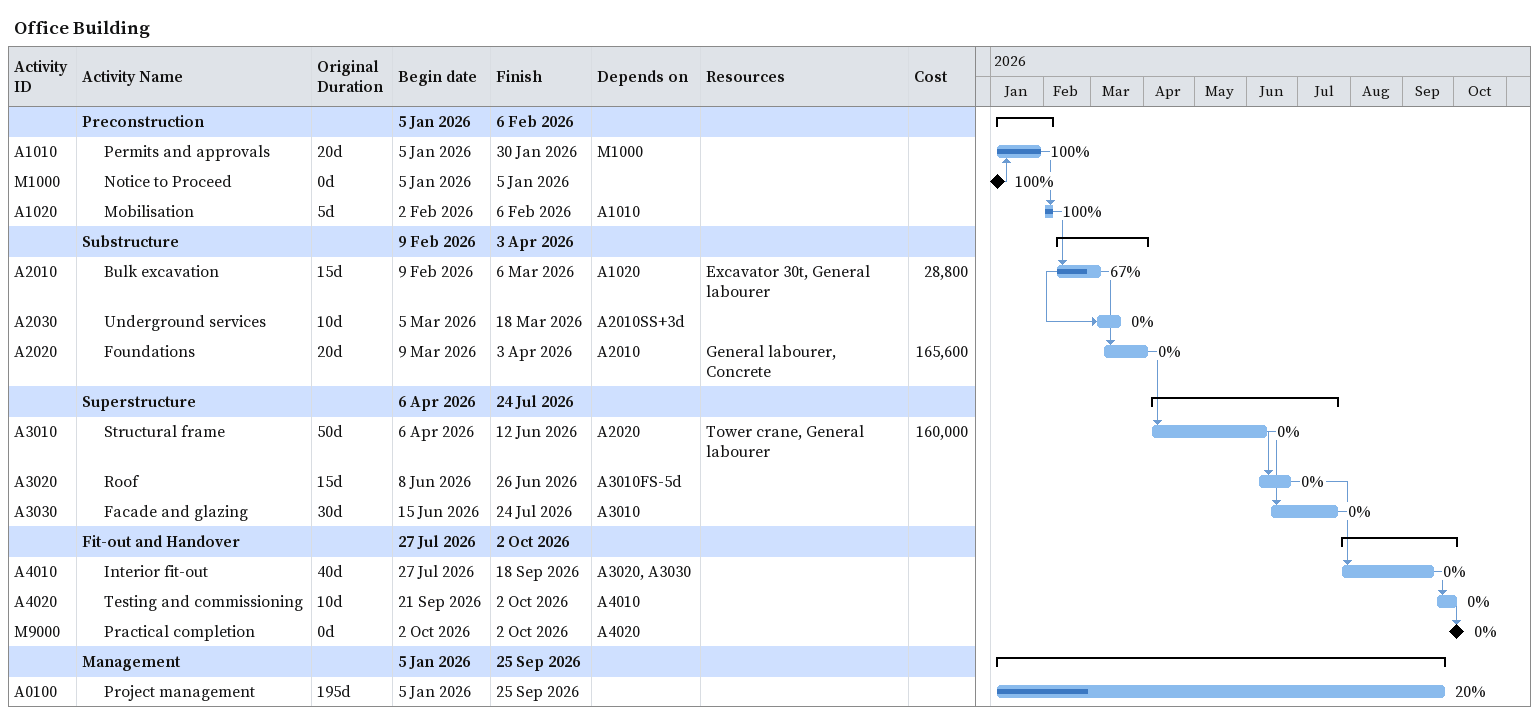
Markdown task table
Office Building

| ID | Level | Task | Original duration | Start | Finish | Predecessors | Resources | % complete | Cost |
|---|---|---|---|---|---|---|---|---|---|
|  | 1 | **Preconstruction** |  | 2026-01-05 | 2026-02-06 |  |  |  |  |
| A1010 | 2 | Permits and approvals | 20d | 2026-01-05 | 2026-01-30 | M1000 |  | 100 |  |
| M1000 | 2 | Notice to Proceed | 0d | 2026-01-05 | 2026-01-05 |  |  | 100 |  |
| A1020 | 2 | Mobilisation | 5d | 2026-02-02 | 2026-02-06 | A1010 |  | 100 |  |
|  | 1 | **Substructure** |  | 2026-02-09 | 2026-04-03 |  |  |  |  |
| A2010 | 2 | Bulk excavation | 15d | 2026-02-09 | 2026-03-06 | A1020 | Excavator 30t, General labourer | 67 | 28800 |
| A2030 | 2 | Underground services | 10d | 2026-03-05 | 2026-03-18 | A2010SS+3d |  | 0 |  |
| A2020 | 2 | Foundations | 20d | 2026-03-09 | 2026-04-03 | A2010 | General labourer, Concrete | 0 | 165600 |
|  | 1 | **Superstructure** |  | 2026-04-06 | 2026-07-24 |  |  |  |  |
| A3010 | 2 | Structural frame | 50d | 2026-04-06 | 2026-06-12 | A2020 | Tower crane, General labourer | 0 | 160000 |
| A3020 | 2 | Roof | 15d | 2026-06-08 | 2026-06-26 | A3010FS-5d |  | 0 |  |
| A3030 | 2 | Facade and glazing | 30d | 2026-06-15 | 2026-07-24 | A3010 |  | 0 |  |
|  | 1 | **Fit-out and Handover** |  | 2026-07-27 | 2026-10-02 |  |  |  |  |
| A4010 | 2 | Interior fit-out | 40d | 2026-07-27 | 2026-09-18 | A3020, A3030 |  | 0 |  |
| A4020 | 2 | Testing and commissioning | 10d | 2026-09-21 | 2026-10-02 | A4010 |  | 0 |  |
| M9000 | 2 | Practical completion | 0d | 2026-10-02 | 2026-10-02 | A4020 |  | 0 |  |
|  | 1 | **Management** |  | 2026-01-05 | 2026-09-25 |  |  |  |  |
| A0100 | 2 | Project management | 195d | 2026-01-05 | 2026-09-25 |  |  | 20 |  |
